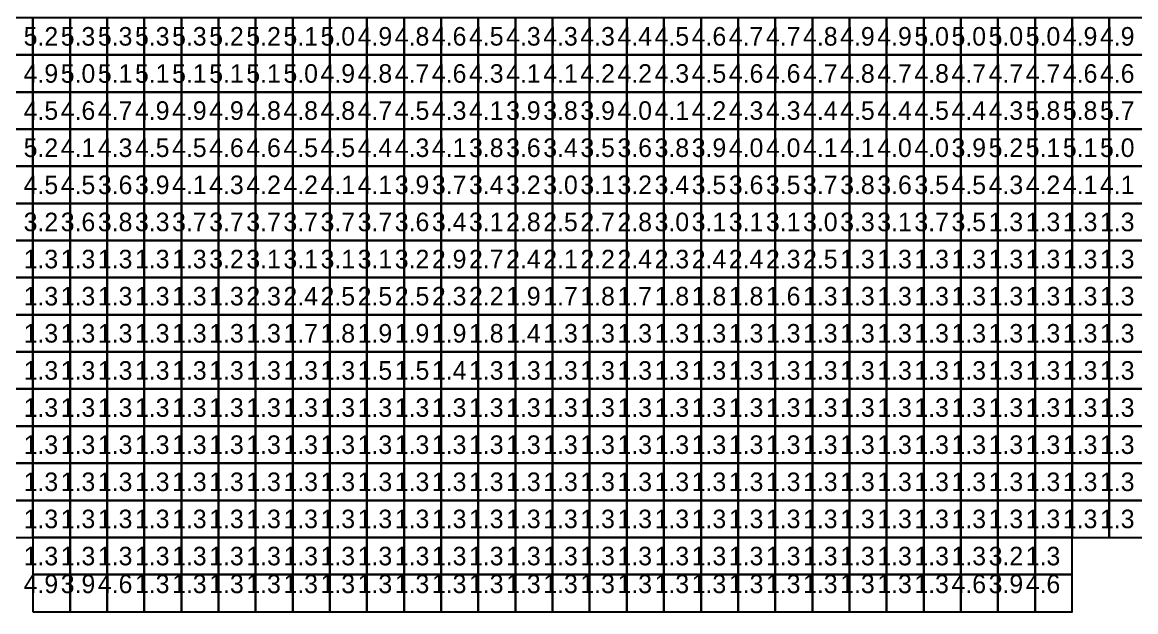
# Model space of a CAD drawing. Header units: metres. Extents: x -0.2 to 36.1, y -0.2 to 14.2.
# Drawn here: x 18.09 to 24.09, y -0.2 to 2.98 of the extents above; entities that cross this region are included whole.
import ezdxf

# ---------------------------------------------------------------- set-up
doc = ezdxf.new("R2010")
doc.units = ezdxf.units.M

msp = doc.modelspace()

# ---------------------------------------------------------------- linework, layer by layer
for points in [[(17.95, 2.8), (18.15, 2.8), (18.15, 3), (17.95, 3)], [(18.15, 2.8), (18.35, 2.8), (18.35, 3), (18.15, 3)], [(18.35, 2.8), (18.55, 2.8), (18.55, 3), (18.35, 3)], [(18.55, 2.8), (18.75, 2.8), (18.75, 3), (18.55, 3)], [(18.75, 2.8), (18.95, 2.8), (18.95, 3), (18.75, 3)], [(18.95, 2.8), (19.15, 2.8), (19.15, 3), (18.95, 3)], [(19.15, 2.8), (19.35, 2.8), (19.35, 3), (19.15, 3)], [(19.35, 2.8), (19.55, 2.8), (19.55, 3), (19.35, 3)], [(19.55, 2.8), (19.75, 2.8), (19.75, 3), (19.55, 3)], [(19.75, 2.8), (19.95, 2.8), (19.95, 3), (19.75, 3)], [(19.95, 2.8), (20.15, 2.8), (20.15, 3), (19.95, 3)], [(20.15, 2.8), (20.35, 2.8), (20.35, 3), (20.15, 3)], [(20.35, 2.8), (20.55, 2.8), (20.55, 3), (20.35, 3)], [(20.55, 2.8), (20.75, 2.8), (20.75, 3), (20.55, 3)], [(20.75, 2.8), (20.95, 2.8), (20.95, 3), (20.75, 3)], [(20.95, 2.8), (21.15, 2.8), (21.15, 3), (20.95, 3)], [(21.15, 2.8), (21.35, 2.8), (21.35, 3), (21.15, 3)], [(21.35, 2.8), (21.55, 2.8), (21.55, 3), (21.35, 3)], [(21.55, 2.8), (21.75, 2.8), (21.75, 3), (21.55, 3)], [(21.75, 2.8), (21.95, 2.8), (21.95, 3), (21.75, 3)], [(21.95, 2.8), (22.15, 2.8), (22.15, 3), (21.95, 3)], [(22.15, 2.8), (22.35, 2.8), (22.35, 3), (22.15, 3)], [(22.35, 2.8), (22.55, 2.8), (22.55, 3), (22.35, 3)], [(22.55, 2.8), (22.75, 2.8), (22.75, 3), (22.55, 3)], [(22.75, 2.8), (22.95, 2.8), (22.95, 3), (22.75, 3)], [(22.95, 2.8), (23.15, 2.8), (23.15, 3), (22.95, 3)], [(23.15, 2.8), (23.35, 2.8), (23.35, 3), (23.15, 3)], [(23.35, 2.8), (23.55, 2.8), (23.55, 3), (23.35, 3)], [(23.55, 2.8), (23.75, 2.8), (23.75, 3), (23.55, 3)], [(23.75, 2.8), (23.95, 2.8), (23.95, 3), (23.75, 3)], [(23.95, 2.8), (24.15, 2.8), (24.15, 3), (23.95, 3)], [(17.95, 2.6), (18.15, 2.6), (18.15, 2.8), (17.95, 2.8)], [(18.15, 2.6), (18.35, 2.6), (18.35, 2.8), (18.15, 2.8)], [(18.35, 2.6), (18.55, 2.6), (18.55, 2.8), (18.35, 2.8)], [(18.55, 2.6), (18.75, 2.6), (18.75, 2.8), (18.55, 2.8)], [(18.75, 2.6), (18.95, 2.6), (18.95, 2.8), (18.75, 2.8)], [(18.95, 2.6), (19.15, 2.6), (19.15, 2.8), (18.95, 2.8)], [(19.15, 2.6), (19.35, 2.6), (19.35, 2.8), (19.15, 2.8)], [(19.35, 2.6), (19.55, 2.6), (19.55, 2.8), (19.35, 2.8)], [(19.55, 2.6), (19.75, 2.6), (19.75, 2.8), (19.55, 2.8)], [(19.75, 2.6), (19.95, 2.6), (19.95, 2.8), (19.75, 2.8)], [(19.95, 2.6), (20.15, 2.6), (20.15, 2.8), (19.95, 2.8)], [(20.15, 2.6), (20.35, 2.6), (20.35, 2.8), (20.15, 2.8)], [(20.35, 2.6), (20.55, 2.6), (20.55, 2.8), (20.35, 2.8)], [(20.55, 2.6), (20.75, 2.6), (20.75, 2.8), (20.55, 2.8)], [(20.75, 2.6), (20.95, 2.6), (20.95, 2.8), (20.75, 2.8)], [(20.95, 2.6), (21.15, 2.6), (21.15, 2.8), (20.95, 2.8)], [(21.15, 2.6), (21.35, 2.6), (21.35, 2.8), (21.15, 2.8)], [(21.35, 2.6), (21.55, 2.6), (21.55, 2.8), (21.35, 2.8)], [(21.55, 2.6), (21.75, 2.6), (21.75, 2.8), (21.55, 2.8)], [(21.75, 2.6), (21.95, 2.6), (21.95, 2.8), (21.75, 2.8)], [(21.95, 2.6), (22.15, 2.6), (22.15, 2.8), (21.95, 2.8)], [(22.15, 2.6), (22.35, 2.6), (22.35, 2.8), (22.15, 2.8)], [(22.35, 2.6), (22.55, 2.6), (22.55, 2.8), (22.35, 2.8)], [(22.55, 2.6), (22.75, 2.6), (22.75, 2.8), (22.55, 2.8)], [(22.75, 2.6), (22.95, 2.6), (22.95, 2.8), (22.75, 2.8)], [(22.95, 2.6), (23.15, 2.6), (23.15, 2.8), (22.95, 2.8)], [(23.15, 2.6), (23.35, 2.6), (23.35, 2.8), (23.15, 2.8)], [(23.35, 2.6), (23.55, 2.6), (23.55, 2.8), (23.35, 2.8)], [(23.55, 2.6), (23.75, 2.6), (23.75, 2.8), (23.55, 2.8)], [(23.75, 2.6), (23.95, 2.6), (23.95, 2.8), (23.75, 2.8)], [(23.95, 2.6), (24.15, 2.6), (24.15, 2.8), (23.95, 2.8)], [(17.95, 2.4), (18.15, 2.4), (18.15, 2.6), (17.95, 2.6)], [(18.15, 2.4), (18.35, 2.4), (18.35, 2.6), (18.15, 2.6)], [(18.35, 2.4), (18.55, 2.4), (18.55, 2.6), (18.35, 2.6)], [(18.55, 2.4), (18.75, 2.4), (18.75, 2.6), (18.55, 2.6)], [(18.75, 2.4), (18.95, 2.4), (18.95, 2.6), (18.75, 2.6)], [(18.95, 2.4), (19.15, 2.4), (19.15, 2.6), (18.95, 2.6)], [(19.15, 2.4), (19.35, 2.4), (19.35, 2.6), (19.15, 2.6)], [(19.35, 2.4), (19.55, 2.4), (19.55, 2.6), (19.35, 2.6)], [(19.55, 2.4), (19.75, 2.4), (19.75, 2.6), (19.55, 2.6)], [(19.75, 2.4), (19.95, 2.4), (19.95, 2.6), (19.75, 2.6)], [(19.95, 2.4), (20.15, 2.4), (20.15, 2.6), (19.95, 2.6)], [(20.15, 2.4), (20.35, 2.4), (20.35, 2.6), (20.15, 2.6)], [(20.35, 2.4), (20.55, 2.4), (20.55, 2.6), (20.35, 2.6)], [(20.55, 2.4), (20.75, 2.4), (20.75, 2.6), (20.55, 2.6)], [(20.75, 2.4), (20.95, 2.4), (20.95, 2.6), (20.75, 2.6)], [(20.95, 2.4), (21.15, 2.4), (21.15, 2.6), (20.95, 2.6)], [(21.15, 2.4), (21.35, 2.4), (21.35, 2.6), (21.15, 2.6)], [(21.35, 2.4), (21.55, 2.4), (21.55, 2.6), (21.35, 2.6)], [(21.55, 2.4), (21.75, 2.4), (21.75, 2.6), (21.55, 2.6)], [(21.75, 2.4), (21.95, 2.4), (21.95, 2.6), (21.75, 2.6)], [(21.95, 2.4), (22.15, 2.4), (22.15, 2.6), (21.95, 2.6)], [(22.15, 2.4), (22.35, 2.4), (22.35, 2.6), (22.15, 2.6)], [(22.35, 2.4), (22.55, 2.4), (22.55, 2.6), (22.35, 2.6)], [(22.55, 2.4), (22.75, 2.4), (22.75, 2.6), (22.55, 2.6)], [(22.75, 2.4), (22.95, 2.4), (22.95, 2.6), (22.75, 2.6)], [(22.95, 2.4), (23.15, 2.4), (23.15, 2.6), (22.95, 2.6)], [(23.15, 2.4), (23.35, 2.4), (23.35, 2.6), (23.15, 2.6)], [(23.35, 2.4), (23.55, 2.4), (23.55, 2.6), (23.35, 2.6)], [(23.55, 2.4), (23.75, 2.4), (23.75, 2.6), (23.55, 2.6)], [(23.75, 2.4), (23.95, 2.4), (23.95, 2.6), (23.75, 2.6)], [(23.95, 2.4), (24.15, 2.4), (24.15, 2.6), (23.95, 2.6)], [(17.95, 2.2), (18.15, 2.2), (18.15, 2.4), (17.95, 2.4)], [(18.15, 2.2), (18.35, 2.2), (18.35, 2.4), (18.15, 2.4)], [(18.35, 2.2), (18.55, 2.2), (18.55, 2.4), (18.35, 2.4)], [(18.55, 2.2), (18.75, 2.2), (18.75, 2.4), (18.55, 2.4)], [(18.75, 2.2), (18.95, 2.2), (18.95, 2.4), (18.75, 2.4)], [(18.95, 2.2), (19.15, 2.2), (19.15, 2.4), (18.95, 2.4)], [(19.15, 2.2), (19.35, 2.2), (19.35, 2.4), (19.15, 2.4)], [(19.35, 2.2), (19.55, 2.2), (19.55, 2.4), (19.35, 2.4)], [(19.55, 2.2), (19.75, 2.2), (19.75, 2.4), (19.55, 2.4)], [(19.75, 2.2), (19.95, 2.2), (19.95, 2.4), (19.75, 2.4)], [(19.95, 2.2), (20.15, 2.2), (20.15, 2.4), (19.95, 2.4)], [(20.15, 2.2), (20.35, 2.2), (20.35, 2.4), (20.15, 2.4)], [(20.35, 2.2), (20.55, 2.2), (20.55, 2.4), (20.35, 2.4)], [(20.55, 2.2), (20.75, 2.2), (20.75, 2.4), (20.55, 2.4)], [(20.75, 2.2), (20.95, 2.2), (20.95, 2.4), (20.75, 2.4)], [(20.95, 2.2), (21.15, 2.2), (21.15, 2.4), (20.95, 2.4)], [(21.15, 2.2), (21.35, 2.2), (21.35, 2.4), (21.15, 2.4)], [(21.35, 2.2), (21.55, 2.2), (21.55, 2.4), (21.35, 2.4)], [(21.55, 2.2), (21.75, 2.2), (21.75, 2.4), (21.55, 2.4)], [(21.75, 2.2), (21.95, 2.2), (21.95, 2.4), (21.75, 2.4)], [(21.95, 2.2), (22.15, 2.2), (22.15, 2.4), (21.95, 2.4)], [(22.15, 2.2), (22.35, 2.2), (22.35, 2.4), (22.15, 2.4)], [(22.35, 2.2), (22.55, 2.2), (22.55, 2.4), (22.35, 2.4)], [(22.55, 2.2), (22.75, 2.2), (22.75, 2.4), (22.55, 2.4)], [(22.75, 2.2), (22.95, 2.2), (22.95, 2.4), (22.75, 2.4)], [(22.95, 2.2), (23.15, 2.2), (23.15, 2.4), (22.95, 2.4)], [(23.15, 2.2), (23.35, 2.2), (23.35, 2.4), (23.15, 2.4)], [(23.35, 2.2), (23.55, 2.2), (23.55, 2.4), (23.35, 2.4)], [(23.55, 2.2), (23.75, 2.2), (23.75, 2.4), (23.55, 2.4)], [(23.75, 2.2), (23.95, 2.2), (23.95, 2.4), (23.75, 2.4)], [(23.95, 2.2), (24.15, 2.2), (24.15, 2.4), (23.95, 2.4)], [(17.95, 2), (18.15, 2), (18.15, 2.2), (17.95, 2.2)], [(18.15, 2), (18.35, 2), (18.35, 2.2), (18.15, 2.2)], [(18.35, 2), (18.55, 2), (18.55, 2.2), (18.35, 2.2)], [(18.55, 2), (18.75, 2), (18.75, 2.2), (18.55, 2.2)], [(18.75, 2), (18.95, 2), (18.95, 2.2), (18.75, 2.2)], [(18.95, 2), (19.15, 2), (19.15, 2.2), (18.95, 2.2)], [(19.15, 2), (19.35, 2), (19.35, 2.2), (19.15, 2.2)], [(19.35, 2), (19.55, 2), (19.55, 2.2), (19.35, 2.2)], [(19.55, 2), (19.75, 2), (19.75, 2.2), (19.55, 2.2)], [(19.75, 2), (19.95, 2), (19.95, 2.2), (19.75, 2.2)], [(19.95, 2), (20.15, 2), (20.15, 2.2), (19.95, 2.2)], [(20.15, 2), (20.35, 2), (20.35, 2.2), (20.15, 2.2)], [(20.35, 2), (20.55, 2), (20.55, 2.2), (20.35, 2.2)], [(20.55, 2), (20.75, 2), (20.75, 2.2), (20.55, 2.2)], [(20.75, 2), (20.95, 2), (20.95, 2.2), (20.75, 2.2)], [(20.95, 2), (21.15, 2), (21.15, 2.2), (20.95, 2.2)], [(21.15, 2), (21.35, 2), (21.35, 2.2), (21.15, 2.2)], [(21.35, 2), (21.55, 2), (21.55, 2.2), (21.35, 2.2)], [(21.55, 2), (21.75, 2), (21.75, 2.2), (21.55, 2.2)], [(21.75, 2), (21.95, 2), (21.95, 2.2), (21.75, 2.2)], [(21.95, 2), (22.15, 2), (22.15, 2.2), (21.95, 2.2)], [(22.15, 2), (22.35, 2), (22.35, 2.2), (22.15, 2.2)], [(22.35, 2), (22.55, 2), (22.55, 2.2), (22.35, 2.2)], [(22.55, 2), (22.75, 2), (22.75, 2.2), (22.55, 2.2)], [(22.75, 2), (22.95, 2), (22.95, 2.2), (22.75, 2.2)], [(22.95, 2), (23.15, 2), (23.15, 2.2), (22.95, 2.2)], [(23.15, 2), (23.35, 2), (23.35, 2.2), (23.15, 2.2)], [(23.35, 2), (23.55, 2), (23.55, 2.2), (23.35, 2.2)], [(23.55, 2), (23.75, 2), (23.75, 2.2), (23.55, 2.2)], [(23.75, 2), (23.95, 2), (23.95, 2.2), (23.75, 2.2)], [(23.95, 2), (24.15, 2), (24.15, 2.2), (23.95, 2.2)], [(17.95, 1.8), (18.15, 1.8), (18.15, 2), (17.95, 2)], [(18.15, 1.8), (18.35, 1.8), (18.35, 2), (18.15, 2)], [(18.35, 1.8), (18.55, 1.8), (18.55, 2), (18.35, 2)], [(18.55, 1.8), (18.75, 1.8), (18.75, 2), (18.55, 2)], [(18.75, 1.8), (18.95, 1.8), (18.95, 2), (18.75, 2)], [(18.95, 1.8), (19.15, 1.8), (19.15, 2), (18.95, 2)], [(19.15, 1.8), (19.35, 1.8), (19.35, 2), (19.15, 2)], [(19.35, 1.8), (19.55, 1.8), (19.55, 2), (19.35, 2)], [(19.55, 1.8), (19.75, 1.8), (19.75, 2), (19.55, 2)], [(19.75, 1.8), (19.95, 1.8), (19.95, 2), (19.75, 2)], [(19.95, 1.8), (20.15, 1.8), (20.15, 2), (19.95, 2)], [(20.15, 1.8), (20.35, 1.8), (20.35, 2), (20.15, 2)], [(20.35, 1.8), (20.55, 1.8), (20.55, 2), (20.35, 2)], [(20.55, 1.8), (20.75, 1.8), (20.75, 2), (20.55, 2)], [(20.75, 1.8), (20.95, 1.8), (20.95, 2), (20.75, 2)], [(20.95, 1.8), (21.15, 1.8), (21.15, 2), (20.95, 2)], [(21.15, 1.8), (21.35, 1.8), (21.35, 2), (21.15, 2)], [(21.35, 1.8), (21.55, 1.8), (21.55, 2), (21.35, 2)], [(21.55, 1.8), (21.75, 1.8), (21.75, 2), (21.55, 2)], [(21.75, 1.8), (21.95, 1.8), (21.95, 2), (21.75, 2)], [(21.95, 1.8), (22.15, 1.8), (22.15, 2), (21.95, 2)], [(22.15, 1.8), (22.35, 1.8), (22.35, 2), (22.15, 2)], [(22.35, 1.8), (22.55, 1.8), (22.55, 2), (22.35, 2)], [(22.55, 1.8), (22.75, 1.8), (22.75, 2), (22.55, 2)], [(22.75, 1.8), (22.95, 1.8), (22.95, 2), (22.75, 2)], [(22.95, 1.8), (23.15, 1.8), (23.15, 2), (22.95, 2)], [(23.15, 1.8), (23.35, 1.8), (23.35, 2), (23.15, 2)], [(23.35, 1.8), (23.55, 1.8), (23.55, 2), (23.35, 2)], [(23.55, 1.8), (23.75, 1.8), (23.75, 2), (23.55, 2)], [(23.75, 1.8), (23.95, 1.8), (23.95, 2), (23.75, 2)], [(23.95, 1.8), (24.15, 1.8), (24.15, 2), (23.95, 2)], [(17.95, 1.6), (18.15, 1.6), (18.15, 1.8), (17.95, 1.8)], [(18.15, 1.6), (18.35, 1.6), (18.35, 1.8), (18.15, 1.8)], [(18.35, 1.6), (18.55, 1.6), (18.55, 1.8), (18.35, 1.8)], [(18.55, 1.6), (18.75, 1.6), (18.75, 1.8), (18.55, 1.8)], [(18.75, 1.6), (18.95, 1.6), (18.95, 1.8), (18.75, 1.8)], [(18.95, 1.6), (19.15, 1.6), (19.15, 1.8), (18.95, 1.8)], [(19.15, 1.6), (19.35, 1.6), (19.35, 1.8), (19.15, 1.8)], [(19.35, 1.6), (19.55, 1.6), (19.55, 1.8), (19.35, 1.8)], [(19.55, 1.6), (19.75, 1.6), (19.75, 1.8), (19.55, 1.8)], [(19.75, 1.6), (19.95, 1.6), (19.95, 1.8), (19.75, 1.8)], [(19.95, 1.6), (20.15, 1.6), (20.15, 1.8), (19.95, 1.8)], [(20.15, 1.6), (20.35, 1.6), (20.35, 1.8), (20.15, 1.8)], [(20.35, 1.6), (20.55, 1.6), (20.55, 1.8), (20.35, 1.8)], [(20.55, 1.6), (20.75, 1.6), (20.75, 1.8), (20.55, 1.8)], [(20.75, 1.6), (20.95, 1.6), (20.95, 1.8), (20.75, 1.8)], [(20.95, 1.6), (21.15, 1.6), (21.15, 1.8), (20.95, 1.8)], [(21.15, 1.6), (21.35, 1.6), (21.35, 1.8), (21.15, 1.8)], [(21.35, 1.6), (21.55, 1.6), (21.55, 1.8), (21.35, 1.8)], [(21.55, 1.6), (21.75, 1.6), (21.75, 1.8), (21.55, 1.8)], [(21.75, 1.6), (21.95, 1.6), (21.95, 1.8), (21.75, 1.8)], [(21.95, 1.6), (22.15, 1.6), (22.15, 1.8), (21.95, 1.8)], [(22.15, 1.6), (22.35, 1.6), (22.35, 1.8), (22.15, 1.8)], [(22.35, 1.6), (22.55, 1.6), (22.55, 1.8), (22.35, 1.8)], [(22.55, 1.6), (22.75, 1.6), (22.75, 1.8), (22.55, 1.8)], [(22.75, 1.6), (22.95, 1.6), (22.95, 1.8), (22.75, 1.8)], [(22.95, 1.6), (23.15, 1.6), (23.15, 1.8), (22.95, 1.8)], [(23.15, 1.6), (23.35, 1.6), (23.35, 1.8), (23.15, 1.8)], [(23.35, 1.6), (23.55, 1.6), (23.55, 1.8), (23.35, 1.8)], [(23.55, 1.6), (23.75, 1.6), (23.75, 1.8), (23.55, 1.8)], [(23.75, 1.6), (23.95, 1.6), (23.95, 1.8), (23.75, 1.8)], [(23.95, 1.6), (24.15, 1.6), (24.15, 1.8), (23.95, 1.8)], [(17.95, 1.4), (18.15, 1.4), (18.15, 1.6), (17.95, 1.6)], [(18.15, 1.4), (18.35, 1.4), (18.35, 1.6), (18.15, 1.6)], [(18.35, 1.4), (18.55, 1.4), (18.55, 1.6), (18.35, 1.6)], [(18.55, 1.4), (18.75, 1.4), (18.75, 1.6), (18.55, 1.6)], [(18.75, 1.4), (18.95, 1.4), (18.95, 1.6), (18.75, 1.6)], [(18.95, 1.4), (19.15, 1.4), (19.15, 1.6), (18.95, 1.6)], [(19.15, 1.4), (19.35, 1.4), (19.35, 1.6), (19.15, 1.6)], [(19.35, 1.4), (19.55, 1.4), (19.55, 1.6), (19.35, 1.6)], [(19.55, 1.4), (19.75, 1.4), (19.75, 1.6), (19.55, 1.6)], [(19.75, 1.4), (19.95, 1.4), (19.95, 1.6), (19.75, 1.6)], [(19.95, 1.4), (20.15, 1.4), (20.15, 1.6), (19.95, 1.6)], [(20.15, 1.4), (20.35, 1.4), (20.35, 1.6), (20.15, 1.6)], [(20.35, 1.4), (20.55, 1.4), (20.55, 1.6), (20.35, 1.6)], [(20.55, 1.4), (20.75, 1.4), (20.75, 1.6), (20.55, 1.6)], [(20.75, 1.4), (20.95, 1.4), (20.95, 1.6), (20.75, 1.6)], [(20.95, 1.4), (21.15, 1.4), (21.15, 1.6), (20.95, 1.6)], [(21.15, 1.4), (21.35, 1.4), (21.35, 1.6), (21.15, 1.6)], [(21.35, 1.4), (21.55, 1.4), (21.55, 1.6), (21.35, 1.6)], [(21.55, 1.4), (21.75, 1.4), (21.75, 1.6), (21.55, 1.6)], [(21.75, 1.4), (21.95, 1.4), (21.95, 1.6), (21.75, 1.6)], [(21.95, 1.4), (22.15, 1.4), (22.15, 1.6), (21.95, 1.6)], [(22.15, 1.4), (22.35, 1.4), (22.35, 1.6), (22.15, 1.6)], [(22.35, 1.4), (22.55, 1.4), (22.55, 1.6), (22.35, 1.6)], [(22.55, 1.4), (22.75, 1.4), (22.75, 1.6), (22.55, 1.6)], [(22.75, 1.4), (22.95, 1.4), (22.95, 1.6), (22.75, 1.6)], [(22.95, 1.4), (23.15, 1.4), (23.15, 1.6), (22.95, 1.6)], [(23.15, 1.4), (23.35, 1.4), (23.35, 1.6), (23.15, 1.6)], [(23.35, 1.4), (23.55, 1.4), (23.55, 1.6), (23.35, 1.6)], [(23.55, 1.4), (23.75, 1.4), (23.75, 1.6), (23.55, 1.6)], [(23.75, 1.4), (23.95, 1.4), (23.95, 1.6), (23.75, 1.6)], [(23.95, 1.4), (24.15, 1.4), (24.15, 1.6), (23.95, 1.6)], [(17.95, 1.2), (18.15, 1.2), (18.15, 1.4), (17.95, 1.4)], [(18.15, 1.2), (18.35, 1.2), (18.35, 1.4), (18.15, 1.4)], [(18.35, 1.2), (18.55, 1.2), (18.55, 1.4), (18.35, 1.4)], [(18.55, 1.2), (18.75, 1.2), (18.75, 1.4), (18.55, 1.4)], [(18.75, 1.2), (18.95, 1.2), (18.95, 1.4), (18.75, 1.4)], [(18.95, 1.2), (19.15, 1.2), (19.15, 1.4), (18.95, 1.4)], [(19.15, 1.2), (19.35, 1.2), (19.35, 1.4), (19.15, 1.4)], [(19.35, 1.2), (19.55, 1.2), (19.55, 1.4), (19.35, 1.4)], [(19.55, 1.2), (19.75, 1.2), (19.75, 1.4), (19.55, 1.4)], [(19.75, 1.2), (19.95, 1.2), (19.95, 1.4), (19.75, 1.4)], [(19.95, 1.2), (20.15, 1.2), (20.15, 1.4), (19.95, 1.4)], [(20.15, 1.2), (20.35, 1.2), (20.35, 1.4), (20.15, 1.4)], [(20.35, 1.2), (20.55, 1.2), (20.55, 1.4), (20.35, 1.4)], [(20.55, 1.2), (20.75, 1.2), (20.75, 1.4), (20.55, 1.4)], [(20.75, 1.2), (20.95, 1.2), (20.95, 1.4), (20.75, 1.4)], [(20.95, 1.2), (21.15, 1.2), (21.15, 1.4), (20.95, 1.4)], [(21.15, 1.2), (21.35, 1.2), (21.35, 1.4), (21.15, 1.4)], [(21.35, 1.2), (21.55, 1.2), (21.55, 1.4), (21.35, 1.4)], [(21.55, 1.2), (21.75, 1.2), (21.75, 1.4), (21.55, 1.4)], [(21.75, 1.2), (21.95, 1.2), (21.95, 1.4), (21.75, 1.4)], [(21.95, 1.2), (22.15, 1.2), (22.15, 1.4), (21.95, 1.4)], [(22.15, 1.2), (22.35, 1.2), (22.35, 1.4), (22.15, 1.4)], [(22.35, 1.2), (22.55, 1.2), (22.55, 1.4), (22.35, 1.4)], [(22.55, 1.2), (22.75, 1.2), (22.75, 1.4), (22.55, 1.4)], [(22.75, 1.2), (22.95, 1.2), (22.95, 1.4), (22.75, 1.4)], [(22.95, 1.2), (23.15, 1.2), (23.15, 1.4), (22.95, 1.4)], [(23.15, 1.2), (23.35, 1.2), (23.35, 1.4), (23.15, 1.4)], [(23.35, 1.2), (23.55, 1.2), (23.55, 1.4), (23.35, 1.4)], [(23.55, 1.2), (23.75, 1.2), (23.75, 1.4), (23.55, 1.4)], [(23.75, 1.2), (23.95, 1.2), (23.95, 1.4), (23.75, 1.4)], [(23.95, 1.2), (24.15, 1.2), (24.15, 1.4), (23.95, 1.4)], [(17.95, 1), (18.15, 1), (18.15, 1.2), (17.95, 1.2)], [(18.15, 1), (18.35, 1), (18.35, 1.2), (18.15, 1.2)], [(18.35, 1), (18.55, 1), (18.55, 1.2), (18.35, 1.2)], [(18.55, 1), (18.75, 1), (18.75, 1.2), (18.55, 1.2)], [(18.75, 1), (18.95, 1), (18.95, 1.2), (18.75, 1.2)], [(18.95, 1), (19.15, 1), (19.15, 1.2), (18.95, 1.2)], [(19.15, 1), (19.35, 1), (19.35, 1.2), (19.15, 1.2)], [(19.35, 1), (19.55, 1), (19.55, 1.2), (19.35, 1.2)], [(19.55, 1), (19.75, 1), (19.75, 1.2), (19.55, 1.2)], [(19.75, 1), (19.95, 1), (19.95, 1.2), (19.75, 1.2)], [(19.95, 1), (20.15, 1), (20.15, 1.2), (19.95, 1.2)], [(20.15, 1), (20.35, 1), (20.35, 1.2), (20.15, 1.2)], [(20.35, 1), (20.55, 1), (20.55, 1.2), (20.35, 1.2)], [(20.55, 1), (20.75, 1), (20.75, 1.2), (20.55, 1.2)], [(20.75, 1), (20.95, 1), (20.95, 1.2), (20.75, 1.2)], [(20.95, 1), (21.15, 1), (21.15, 1.2), (20.95, 1.2)], [(21.15, 1), (21.35, 1), (21.35, 1.2), (21.15, 1.2)], [(21.35, 1), (21.55, 1), (21.55, 1.2), (21.35, 1.2)], [(21.55, 1), (21.75, 1), (21.75, 1.2), (21.55, 1.2)], [(21.75, 1), (21.95, 1), (21.95, 1.2), (21.75, 1.2)], [(21.95, 1), (22.15, 1), (22.15, 1.2), (21.95, 1.2)], [(22.15, 1), (22.35, 1), (22.35, 1.2), (22.15, 1.2)], [(22.35, 1), (22.55, 1), (22.55, 1.2), (22.35, 1.2)], [(22.55, 1), (22.75, 1), (22.75, 1.2), (22.55, 1.2)], [(22.75, 1), (22.95, 1), (22.95, 1.2), (22.75, 1.2)], [(22.95, 1), (23.15, 1), (23.15, 1.2), (22.95, 1.2)], [(23.15, 1), (23.35, 1), (23.35, 1.2), (23.15, 1.2)], [(23.35, 1), (23.55, 1), (23.55, 1.2), (23.35, 1.2)], [(23.55, 1), (23.75, 1), (23.75, 1.2), (23.55, 1.2)], [(23.75, 1), (23.95, 1), (23.95, 1.2), (23.75, 1.2)], [(23.95, 1), (24.15, 1), (24.15, 1.2), (23.95, 1.2)], [(17.95, 0.8), (18.15, 0.8), (18.15, 1), (17.95, 1)], [(18.15, 0.8), (18.35, 0.8), (18.35, 1), (18.15, 1)], [(18.35, 0.8), (18.55, 0.8), (18.55, 1), (18.35, 1)], [(18.55, 0.8), (18.75, 0.8), (18.75, 1), (18.55, 1)], [(18.75, 0.8), (18.95, 0.8), (18.95, 1), (18.75, 1)], [(18.95, 0.8), (19.15, 0.8), (19.15, 1), (18.95, 1)], [(19.15, 0.8), (19.35, 0.8), (19.35, 1), (19.15, 1)], [(19.35, 0.8), (19.55, 0.8), (19.55, 1), (19.35, 1)], [(19.55, 0.8), (19.75, 0.8), (19.75, 1), (19.55, 1)], [(19.75, 0.8), (19.95, 0.8), (19.95, 1), (19.75, 1)], [(19.95, 0.8), (20.15, 0.8), (20.15, 1), (19.95, 1)], [(20.15, 0.8), (20.35, 0.8), (20.35, 1), (20.15, 1)], [(20.35, 0.8), (20.55, 0.8), (20.55, 1), (20.35, 1)], [(20.55, 0.8), (20.75, 0.8), (20.75, 1), (20.55, 1)], [(20.75, 0.8), (20.95, 0.8), (20.95, 1), (20.75, 1)], [(20.95, 0.8), (21.15, 0.8), (21.15, 1), (20.95, 1)], [(21.15, 0.8), (21.35, 0.8), (21.35, 1), (21.15, 1)], [(21.35, 0.8), (21.55, 0.8), (21.55, 1), (21.35, 1)], [(21.55, 0.8), (21.75, 0.8), (21.75, 1), (21.55, 1)], [(21.75, 0.8), (21.95, 0.8), (21.95, 1), (21.75, 1)], [(21.95, 0.8), (22.15, 0.8), (22.15, 1), (21.95, 1)], [(22.15, 0.8), (22.35, 0.8), (22.35, 1), (22.15, 1)], [(22.35, 0.8), (22.55, 0.8), (22.55, 1), (22.35, 1)], [(22.55, 0.8), (22.75, 0.8), (22.75, 1), (22.55, 1)], [(22.75, 0.8), (22.95, 0.8), (22.95, 1), (22.75, 1)], [(22.95, 0.8), (23.15, 0.8), (23.15, 1), (22.95, 1)], [(23.15, 0.8), (23.35, 0.8), (23.35, 1), (23.15, 1)], [(23.35, 0.8), (23.55, 0.8), (23.55, 1), (23.35, 1)], [(23.55, 0.8), (23.75, 0.8), (23.75, 1), (23.55, 1)], [(23.75, 0.8), (23.95, 0.8), (23.95, 1), (23.75, 1)], [(23.95, 0.8), (24.15, 0.8), (24.15, 1), (23.95, 1)], [(17.95, 0.6), (18.15, 0.6), (18.15, 0.8), (17.95, 0.8)], [(18.15, 0.6), (18.35, 0.6), (18.35, 0.8), (18.15, 0.8)], [(18.35, 0.6), (18.55, 0.6), (18.55, 0.8), (18.35, 0.8)], [(18.55, 0.6), (18.75, 0.6), (18.75, 0.8), (18.55, 0.8)], [(18.75, 0.6), (18.95, 0.6), (18.95, 0.8), (18.75, 0.8)], [(18.95, 0.6), (19.15, 0.6), (19.15, 0.8), (18.95, 0.8)], [(19.15, 0.6), (19.35, 0.6), (19.35, 0.8), (19.15, 0.8)], [(19.35, 0.6), (19.55, 0.6), (19.55, 0.8), (19.35, 0.8)], [(19.55, 0.6), (19.75, 0.6), (19.75, 0.8), (19.55, 0.8)], [(19.75, 0.6), (19.95, 0.6), (19.95, 0.8), (19.75, 0.8)], [(19.95, 0.6), (20.15, 0.6), (20.15, 0.8), (19.95, 0.8)], [(20.15, 0.6), (20.35, 0.6), (20.35, 0.8), (20.15, 0.8)], [(20.35, 0.6), (20.55, 0.6), (20.55, 0.8), (20.35, 0.8)], [(20.55, 0.6), (20.75, 0.6), (20.75, 0.8), (20.55, 0.8)], [(20.75, 0.6), (20.95, 0.6), (20.95, 0.8), (20.75, 0.8)], [(20.95, 0.6), (21.15, 0.6), (21.15, 0.8), (20.95, 0.8)], [(21.15, 0.6), (21.35, 0.6), (21.35, 0.8), (21.15, 0.8)], [(21.35, 0.6), (21.55, 0.6), (21.55, 0.8), (21.35, 0.8)], [(21.55, 0.6), (21.75, 0.6), (21.75, 0.8), (21.55, 0.8)], [(21.75, 0.6), (21.95, 0.6), (21.95, 0.8), (21.75, 0.8)], [(21.95, 0.6), (22.15, 0.6), (22.15, 0.8), (21.95, 0.8)], [(22.15, 0.6), (22.35, 0.6), (22.35, 0.8), (22.15, 0.8)], [(22.35, 0.6), (22.55, 0.6), (22.55, 0.8), (22.35, 0.8)], [(22.55, 0.6), (22.75, 0.6), (22.75, 0.8), (22.55, 0.8)], [(22.75, 0.6), (22.95, 0.6), (22.95, 0.8), (22.75, 0.8)], [(22.95, 0.6), (23.15, 0.6), (23.15, 0.8), (22.95, 0.8)], [(23.15, 0.6), (23.35, 0.6), (23.35, 0.8), (23.15, 0.8)], [(23.35, 0.6), (23.55, 0.6), (23.55, 0.8), (23.35, 0.8)], [(23.55, 0.6), (23.75, 0.6), (23.75, 0.8), (23.55, 0.8)], [(23.75, 0.6), (23.95, 0.6), (23.95, 0.8), (23.75, 0.8)], [(23.95, 0.6), (24.15, 0.6), (24.15, 0.8), (23.95, 0.8)], [(17.95, 0.4), (18.15, 0.4), (18.15, 0.6), (17.95, 0.6)], [(18.15, 0.4), (18.35, 0.4), (18.35, 0.6), (18.15, 0.6)], [(18.35, 0.4), (18.55, 0.4), (18.55, 0.6), (18.35, 0.6)], [(18.55, 0.4), (18.75, 0.4), (18.75, 0.6), (18.55, 0.6)], [(18.75, 0.4), (18.95, 0.4), (18.95, 0.6), (18.75, 0.6)], [(18.95, 0.4), (19.15, 0.4), (19.15, 0.6), (18.95, 0.6)], [(19.15, 0.4), (19.35, 0.4), (19.35, 0.6), (19.15, 0.6)], [(19.35, 0.4), (19.55, 0.4), (19.55, 0.6), (19.35, 0.6)], [(19.55, 0.4), (19.75, 0.4), (19.75, 0.6), (19.55, 0.6)], [(19.75, 0.4), (19.95, 0.4), (19.95, 0.6), (19.75, 0.6)], [(19.95, 0.4), (20.15, 0.4), (20.15, 0.6), (19.95, 0.6)], [(20.15, 0.4), (20.35, 0.4), (20.35, 0.6), (20.15, 0.6)], [(20.35, 0.4), (20.55, 0.4), (20.55, 0.6), (20.35, 0.6)], [(20.55, 0.4), (20.75, 0.4), (20.75, 0.6), (20.55, 0.6)], [(20.75, 0.4), (20.95, 0.4), (20.95, 0.6), (20.75, 0.6)], [(20.95, 0.4), (21.15, 0.4), (21.15, 0.6), (20.95, 0.6)], [(21.15, 0.4), (21.35, 0.4), (21.35, 0.6), (21.15, 0.6)], [(21.35, 0.4), (21.55, 0.4), (21.55, 0.6), (21.35, 0.6)], [(21.55, 0.4), (21.75, 0.4), (21.75, 0.6), (21.55, 0.6)], [(21.75, 0.4), (21.95, 0.4), (21.95, 0.6), (21.75, 0.6)], [(21.95, 0.4), (22.15, 0.4), (22.15, 0.6), (21.95, 0.6)], [(22.15, 0.4), (22.35, 0.4), (22.35, 0.6), (22.15, 0.6)], [(22.35, 0.4), (22.55, 0.4), (22.55, 0.6), (22.35, 0.6)], [(22.55, 0.4), (22.75, 0.4), (22.75, 0.6), (22.55, 0.6)], [(22.75, 0.4), (22.95, 0.4), (22.95, 0.6), (22.75, 0.6)], [(22.95, 0.4), (23.15, 0.4), (23.15, 0.6), (22.95, 0.6)], [(23.15, 0.4), (23.35, 0.4), (23.35, 0.6), (23.15, 0.6)], [(23.35, 0.4), (23.55, 0.4), (23.55, 0.6), (23.35, 0.6)], [(23.55, 0.4), (23.75, 0.4), (23.75, 0.6), (23.55, 0.6)], [(23.75, 0.4), (23.95, 0.4), (23.95, 0.6), (23.75, 0.6)], [(23.95, 0.4), (24.15, 0.4), (24.15, 0.6), (23.95, 0.6)], [(17.95, 0.2), (18.15, 0.2), (18.15, 0.4), (17.95, 0.4)], [(18.15, 0.2), (18.35, 0.2), (18.35, 0.4), (18.15, 0.4)], [(18.35, 0.2), (18.55, 0.2), (18.55, 0.4), (18.35, 0.4)], [(18.55, 0.2), (18.75, 0.2), (18.75, 0.4), (18.55, 0.4)], [(18.75, 0.2), (18.95, 0.2), (18.95, 0.4), (18.75, 0.4)], [(18.95, 0.2), (19.15, 0.2), (19.15, 0.4), (18.95, 0.4)], [(19.15, 0.2), (19.35, 0.2), (19.35, 0.4), (19.15, 0.4)], [(19.35, 0.2), (19.55, 0.2), (19.55, 0.4), (19.35, 0.4)], [(19.55, 0.2), (19.75, 0.2), (19.75, 0.4), (19.55, 0.4)], [(19.75, 0.2), (19.95, 0.2), (19.95, 0.4), (19.75, 0.4)], [(19.95, 0.2), (20.15, 0.2), (20.15, 0.4), (19.95, 0.4)], [(20.15, 0.2), (20.35, 0.2), (20.35, 0.4), (20.15, 0.4)], [(20.35, 0.2), (20.55, 0.2), (20.55, 0.4), (20.35, 0.4)], [(20.55, 0.2), (20.75, 0.2), (20.75, 0.4), (20.55, 0.4)], [(20.75, 0.2), (20.95, 0.2), (20.95, 0.4), (20.75, 0.4)], [(20.95, 0.2), (21.15, 0.2), (21.15, 0.4), (20.95, 0.4)], [(21.15, 0.2), (21.35, 0.2), (21.35, 0.4), (21.15, 0.4)], [(21.35, 0.2), (21.55, 0.2), (21.55, 0.4), (21.35, 0.4)], [(21.55, 0.2), (21.75, 0.2), (21.75, 0.4), (21.55, 0.4)], [(21.75, 0.2), (21.95, 0.2), (21.95, 0.4), (21.75, 0.4)], [(21.95, 0.2), (22.15, 0.2), (22.15, 0.4), (21.95, 0.4)], [(22.15, 0.2), (22.35, 0.2), (22.35, 0.4), (22.15, 0.4)], [(22.35, 0.2), (22.55, 0.2), (22.55, 0.4), (22.35, 0.4)], [(22.55, 0.2), (22.75, 0.2), (22.75, 0.4), (22.55, 0.4)], [(22.75, 0.2), (22.95, 0.2), (22.95, 0.4), (22.75, 0.4)], [(22.95, 0.2), (23.15, 0.2), (23.15, 0.4), (22.95, 0.4)], [(23.15, 0.2), (23.35, 0.2), (23.35, 0.4), (23.15, 0.4)], [(23.35, 0.2), (23.55, 0.2), (23.55, 0.4), (23.35, 0.4)], [(23.55, 0.2), (23.75, 0.2), (23.75, 0.4), (23.55, 0.4)], [(23.75, 0.2), (23.95, 0.2), (23.95, 0.4), (23.75, 0.4)], [(23.95, 0.2), (24.15, 0.2), (24.15, 0.4), (23.95, 0.4)], [(18.15, 0), (18.35, 0), (18.35, 0.2), (18.15, 0.2)], [(18.35, 0), (18.55, 0), (18.55, 0.2), (18.35, 0.2)], [(18.55, 0), (18.75, 0), (18.75, 0.2), (18.55, 0.2)], [(18.75, 0), (18.95, 0), (18.95, 0.2), (18.75, 0.2)], [(18.95, 0), (19.15, 0), (19.15, 0.2), (18.95, 0.2)], [(19.15, 0), (19.35, 0), (19.35, 0.2), (19.15, 0.2)], [(19.35, 0), (19.55, 0), (19.55, 0.2), (19.35, 0.2)], [(19.55, 0), (19.75, 0), (19.75, 0.2), (19.55, 0.2)], [(19.75, 0), (19.95, 0), (19.95, 0.2), (19.75, 0.2)], [(19.95, 0), (20.15, 0), (20.15, 0.2), (19.95, 0.2)], [(20.15, 0), (20.35, 0), (20.35, 0.2), (20.15, 0.2)], [(20.35, 0), (20.55, 0), (20.55, 0.2), (20.35, 0.2)], [(20.55, 0), (20.75, 0), (20.75, 0.2), (20.55, 0.2)], [(20.75, 0), (20.95, 0), (20.95, 0.2), (20.75, 0.2)], [(20.95, 0), (21.15, 0), (21.15, 0.2), (20.95, 0.2)], [(21.15, 0), (21.35, 0), (21.35, 0.2), (21.15, 0.2)], [(21.35, 0), (21.55, 0), (21.55, 0.2), (21.35, 0.2)], [(21.55, 0), (21.75, 0), (21.75, 0.2), (21.55, 0.2)], [(21.75, 0), (21.95, 0), (21.95, 0.2), (21.75, 0.2)], [(21.95, 0), (22.15, 0), (22.15, 0.2), (21.95, 0.2)], [(22.15, 0), (22.35, 0), (22.35, 0.2), (22.15, 0.2)], [(22.35, 0), (22.55, 0), (22.55, 0.2), (22.35, 0.2)], [(22.55, 0), (22.75, 0), (22.75, 0.2), (22.55, 0.2)], [(22.75, 0), (22.95, 0), (22.95, 0.2), (22.75, 0.2)], [(22.95, 0), (23.15, 0), (23.15, 0.2), (22.95, 0.2)], [(23.15, 0), (23.35, 0), (23.35, 0.2), (23.15, 0.2)], [(23.35, 0), (23.55, 0), (23.55, 0.2), (23.35, 0.2)], [(23.55, 0), (23.75, 0), (23.75, 0.2), (23.55, 0.2)], [(18.15, -0.2), (18.35, -0.2), (18.35, 0), (18.15, 0)], [(18.35, -0.2), (18.55, -0.2), (18.55, 0), (18.35, 0)], [(18.55, -0.2), (18.75, -0.2), (18.75, 0), (18.55, 0)], [(18.75, -0.2), (18.95, -0.2), (18.95, 0), (18.75, 0)], [(18.95, -0.2), (19.15, -0.2), (19.15, 0), (18.95, 0)], [(19.15, -0.2), (19.35, -0.2), (19.35, 0), (19.15, 0)], [(19.35, -0.2), (19.55, -0.2), (19.55, 0), (19.35, 0)], [(19.55, -0.2), (19.75, -0.2), (19.75, 0), (19.55, 0)], [(19.75, -0.2), (19.95, -0.2), (19.95, 0), (19.75, 0)], [(19.95, -0.2), (20.15, -0.2), (20.15, 0), (19.95, 0)], [(20.15, -0.2), (20.35, -0.2), (20.35, 0), (20.15, 0)], [(20.35, -0.2), (20.55, -0.2), (20.55, 0), (20.35, 0)], [(20.55, -0.2), (20.75, -0.2), (20.75, 0), (20.55, 0)], [(20.75, -0.2), (20.95, -0.2), (20.95, 0), (20.75, 0)], [(20.95, -0.2), (21.15, -0.2), (21.15, 0), (20.95, 0)], [(21.15, -0.2), (21.35, -0.2), (21.35, 0), (21.15, 0)], [(21.35, -0.2), (21.55, -0.2), (21.55, 0), (21.35, 0)], [(21.55, -0.2), (21.75, -0.2), (21.75, 0), (21.55, 0)], [(21.75, -0.2), (21.95, -0.2), (21.95, 0), (21.75, 0)], [(21.95, -0.2), (22.15, -0.2), (22.15, 0), (21.95, 0)], [(22.15, -0.2), (22.35, -0.2), (22.35, 0), (22.15, 0)], [(22.35, -0.2), (22.55, -0.2), (22.55, 0), (22.35, 0)], [(22.55, -0.2), (22.75, -0.2), (22.75, 0), (22.55, 0)], [(22.75, -0.2), (22.95, -0.2), (22.95, 0), (22.75, 0)], [(22.95, -0.2), (23.15, -0.2), (23.15, 0), (22.95, 0)], [(23.15, -0.2), (23.35, -0.2), (23.35, 0), (23.15, 0)], [(23.35, -0.2), (23.55, -0.2), (23.55, 0), (23.35, 0)], [(23.55, -0.2), (23.75, -0.2), (23.75, 0), (23.55, 0)]]:
    msp.add_3dface(points)

# ---------------------------------------------------------------- texts
at = {"layer": 'TEXT_LAYER'}
for s, p in [('5.2', (18.1, 2.85)), ('5.3', (18.3, 2.85)), ('5.3', (18.5, 2.85)), ('5.3', (18.7, 2.85)), ('5.3', (18.9, 2.85)), ('5.2', (19.1, 2.85)), ('5.2', (19.3, 2.85)), ('5.1', (19.5, 2.85)), ('5.0', (19.7, 2.85)), ('4.9', (19.9, 2.85)), ('4.8', (20.1, 2.85)), ('4.6', (20.3, 2.85)), ('4.5', (20.5, 2.85)), ('4.3', (20.7, 2.85)), ('4.3', (20.9, 2.85)), ('4.3', (21.1, 2.85)), ('4.4', (21.3, 2.85)), ('4.5', (21.5, 2.85)), ('4.6', (21.7, 2.85)), ('4.7', (21.9, 2.85)), ('4.7', (22.1, 2.85)), ('4.8', (22.3, 2.85)), ('4.9', (22.5, 2.85)), ('4.9', (22.7, 2.85)), ('5.0', (22.9, 2.85)), ('5.0', (23.1, 2.85)), ('5.0', (23.3, 2.85)), ('5.0', (23.5, 2.85)), ('4.9', (23.7, 2.85)), ('4.9', (23.9, 2.85)), ('4.9', (18.1, 2.65)), ('5.0', (18.3, 2.65)), ('5.1', (18.5, 2.65)), ('5.1', (18.7, 2.65)), ('5.1', (18.9, 2.65)), ('5.1', (19.1, 2.65)), ('5.1', (19.3, 2.65)), ('5.0', (19.5, 2.65)), ('4.9', (19.7, 2.65)), ('4.8', (19.9, 2.65)), ('4.7', (20.1, 2.65)), ('4.6', (20.3, 2.65)), ('4.3', (20.5, 2.65)), ('4.1', (20.7, 2.65)), ('4.1', (20.9, 2.65)), ('4.2', (21.1, 2.65)), ('4.2', (21.3, 2.65)), ('4.3', (21.5, 2.65)), ('4.5', (21.7, 2.65)), ('4.6', (21.9, 2.65)), ('4.6', (22.1, 2.65)), ('4.7', (22.3, 2.65)), ('4.8', (22.5, 2.65)), ('4.7', (22.7, 2.65)), ('4.8', (22.9, 2.65)), ('4.7', (23.1, 2.65)), ('4.7', (23.3, 2.65)), ('4.7', (23.5, 2.65)), ('4.6', (23.7, 2.65)), ('4.6', (23.9, 2.65)), ('4.5', (18.1, 2.45)), ('4.6', (18.3, 2.45)), ('4.7', (18.5, 2.45)), ('4.9', (18.7, 2.45)), ('4.9', (18.9, 2.45)), ('4.9', (19.1, 2.45)), ('4.8', (19.3, 2.45)), ('4.8', (19.5, 2.45)), ('4.8', (19.7, 2.45)), ('4.7', (19.9, 2.45)), ('4.5', (20.1, 2.45)), ('4.3', (20.3, 2.45)), ('4.1', (20.5, 2.45)), ('3.9', (20.7, 2.45)), ('3.8', (20.9, 2.45)), ('3.9', (21.1, 2.45)), ('4.0', (21.3, 2.45)), ('4.1', (21.5, 2.45)), ('4.2', (21.7, 2.45)), ('4.3', (21.9, 2.45)), ('4.3', (22.1, 2.45)), ('4.4', (22.3, 2.45)), ('4.5', (22.5, 2.45)), ('4.4', (22.7, 2.45)), ('4.5', (22.9, 2.45)), ('4.4', (23.1, 2.45)), ('4.3', (23.3, 2.45)), ('5.8', (23.5, 2.45)), ('5.8', (23.7, 2.45)), ('5.7', (23.9, 2.45)), ('5.2', (18.1, 2.25)), ('4.1', (18.3, 2.25)), ('4.3', (18.5, 2.25)), ('4.5', (18.7, 2.25)), ('4.5', (18.9, 2.25)), ('4.6', (19.1, 2.25)), ('4.6', (19.3, 2.25)), ('4.5', (19.5, 2.25)), ('4.5', (19.7, 2.25)), ('4.4', (19.9, 2.25)), ('4.3', (20.1, 2.25)), ('4.1', (20.3, 2.25)), ('3.8', (20.5, 2.25)), ('3.6', (20.7, 2.25)), ('3.4', (20.9, 2.25)), ('3.5', (21.1, 2.25)), ('3.6', (21.3, 2.25)), ('3.8', (21.5, 2.25)), ('3.9', (21.7, 2.25)), ('4.0', (21.9, 2.25)), ('4.0', (22.1, 2.25)), ('4.1', (22.3, 2.25)), ('4.1', (22.5, 2.25)), ('4.0', (22.7, 2.25)), ('4.0', (22.9, 2.25)), ('3.9', (23.1, 2.25)), ('5.2', (23.3, 2.25)), ('5.1', (23.5, 2.25)), ('5.1', (23.7, 2.25)), ('5.0', (23.9, 2.25)), ('4.5', (18.1, 2.05)), ('4.5', (18.3, 2.05)), ('3.6', (18.5, 2.05)), ('3.9', (18.7, 2.05)), ('4.1', (18.9, 2.05)), ('4.3', (19.1, 2.05)), ('4.2', (19.3, 2.05)), ('4.2', (19.5, 2.05)), ('4.1', (19.7, 2.05)), ('4.1', (19.9, 2.05)), ('3.9', (20.1, 2.05)), ('3.7', (20.3, 2.05)), ('3.4', (20.5, 2.05)), ('3.2', (20.7, 2.05)), ('3.0', (20.9, 2.05)), ('3.1', (21.1, 2.05)), ('3.2', (21.3, 2.05)), ('3.4', (21.5, 2.05)), ('3.5', (21.7, 2.05)), ('3.6', (21.9, 2.05)), ('3.5', (22.1, 2.05)), ('3.7', (22.3, 2.05)), ('3.8', (22.5, 2.05)), ('3.6', (22.7, 2.05)), ('3.5', (22.9, 2.05)), ('4.5', (23.1, 2.05)), ('4.3', (23.3, 2.05)), ('4.2', (23.5, 2.05)), ('4.1', (23.7, 2.05)), ('4.1', (23.9, 2.05)), ('3.2', (18.1, 1.85)), ('3.6', (18.3, 1.85)), ('3.8', (18.5, 1.85)), ('3.3', (18.7, 1.85)), ('3.7', (18.9, 1.85)), ('3.7', (19.1, 1.85)), ('3.7', (19.3, 1.85)), ('3.7', (19.5, 1.85)), ('3.7', (19.7, 1.85)), ('3.7', (19.9, 1.85)), ('3.6', (20.1, 1.85)), ('3.4', (20.3, 1.85)), ('3.1', (20.5, 1.85)), ('2.8', (20.7, 1.85)), ('2.5', (20.9, 1.85)), ('2.7', (21.1, 1.85)), ('2.8', (21.3, 1.85)), ('3.0', (21.5, 1.85)), ('3.1', (21.7, 1.85)), ('3.1', (21.9, 1.85)), ('3.1', (22.1, 1.85)), ('3.0', (22.3, 1.85)), ('3.3', (22.5, 1.85)), ('3.1', (22.7, 1.85)), ('3.7', (22.9, 1.85)), ('3.5', (23.1, 1.85)), ('1.3', (23.3, 1.85)), ('1.3', (23.5, 1.85)), ('1.3', (23.7, 1.85)), ('1.3', (23.9, 1.85)), ('1.3', (18.1, 1.65)), ('1.3', (18.3, 1.65)), ('1.3', (18.5, 1.65)), ('1.3', (18.7, 1.65)), ('1.3', (18.9, 1.65)), ('3.2', (19.1, 1.65)), ('3.1', (19.3, 1.65)), ('3.1', (19.5, 1.65)), ('3.1', (19.7, 1.65)), ('3.1', (19.9, 1.65)), ('3.2', (20.1, 1.65)), ('2.9', (20.3, 1.65)), ('2.7', (20.5, 1.65)), ('2.4', (20.7, 1.65)), ('2.1', (20.9, 1.65)), ('2.2', (21.1, 1.65)), ('2.4', (21.3, 1.65)), ('2.3', (21.5, 1.65)), ('2.4', (21.7, 1.65)), ('2.4', (21.9, 1.65)), ('2.3', (22.1, 1.65)), ('2.5', (22.3, 1.65)), ('1.3', (22.5, 1.65)), ('1.3', (22.7, 1.65)), ('1.3', (22.9, 1.65)), ('1.3', (23.1, 1.65)), ('1.3', (23.3, 1.65)), ('1.3', (23.5, 1.65)), ('1.3', (23.7, 1.65)), ('1.3', (23.9, 1.65)), ('1.3', (18.1, 1.45)), ('1.3', (18.3, 1.45)), ('1.3', (18.5, 1.45)), ('1.3', (18.7, 1.45)), ('1.3', (18.9, 1.45)), ('1.3', (19.1, 1.45)), ('2.3', (19.3, 1.45)), ('2.4', (19.5, 1.45)), ('2.5', (19.7, 1.45)), ('2.5', (19.9, 1.45)), ('2.5', (20.1, 1.45)), ('2.3', (20.3, 1.45)), ('2.2', (20.5, 1.45)), ('1.9', (20.7, 1.45)), ('1.7', (20.9, 1.45)), ('1.8', (21.1, 1.45)), ('1.7', (21.3, 1.45)), ('1.8', (21.5, 1.45)), ('1.8', (21.7, 1.45)), ('1.8', (21.9, 1.45)), ('1.6', (22.1, 1.45)), ('1.3', (22.3, 1.45)), ('1.3', (22.5, 1.45)), ('1.3', (22.7, 1.45)), ('1.3', (22.9, 1.45)), ('1.3', (23.1, 1.45)), ('1.3', (23.3, 1.45)), ('1.3', (23.5, 1.45)), ('1.3', (23.7, 1.45)), ('1.3', (23.9, 1.45)), ('1.3', (18.1, 1.25)), ('1.3', (18.3, 1.25)), ('1.3', (18.5, 1.25)), ('1.3', (18.7, 1.25)), ('1.3', (18.9, 1.25)), ('1.3', (19.1, 1.25)), ('1.3', (19.3, 1.25)), ('1.7', (19.5, 1.25)), ('1.8', (19.7, 1.25)), ('1.9', (19.9, 1.25)), ('1.9', (20.1, 1.25)), ('1.9', (20.3, 1.25)), ('1.8', (20.5, 1.25)), ('1.4', (20.7, 1.25)), ('1.3', (20.9, 1.25)), ('1.3', (21.1, 1.25)), ('1.3', (21.3, 1.25)), ('1.3', (21.5, 1.25)), ('1.3', (21.7, 1.25)), ('1.3', (21.9, 1.25)), ('1.3', (22.1, 1.25)), ('1.3', (22.3, 1.25)), ('1.3', (22.5, 1.25)), ('1.3', (22.7, 1.25)), ('1.3', (22.9, 1.25)), ('1.3', (23.1, 1.25)), ('1.3', (23.3, 1.25)), ('1.3', (23.5, 1.25)), ('1.3', (23.7, 1.25)), ('1.3', (23.9, 1.25)), ('1.3', (18.1, 1.05)), ('1.3', (18.3, 1.05)), ('1.3', (18.5, 1.05)), ('1.3', (18.7, 1.05)), ('1.3', (18.9, 1.05)), ('1.3', (19.1, 1.05)), ('1.3', (19.3, 1.05)), ('1.3', (19.5, 1.05)), ('1.3', (19.7, 1.05)), ('1.5', (19.9, 1.05)), ('1.5', (20.1, 1.05)), ('1.4', (20.3, 1.05)), ('1.3', (20.5, 1.05)), ('1.3', (20.7, 1.05)), ('1.3', (20.9, 1.05)), ('1.3', (21.1, 1.05)), ('1.3', (21.3, 1.05)), ('1.3', (21.5, 1.05)), ('1.3', (21.7, 1.05)), ('1.3', (21.9, 1.05)), ('1.3', (22.1, 1.05)), ('1.3', (22.3, 1.05)), ('1.3', (22.5, 1.05)), ('1.3', (22.7, 1.05)), ('1.3', (22.9, 1.05)), ('1.3', (23.1, 1.05)), ('1.3', (23.3, 1.05)), ('1.3', (23.5, 1.05)), ('1.3', (23.7, 1.05)), ('1.3', (23.9, 1.05)), ('1.3', (18.1, 0.85)), ('1.3', (18.3, 0.85)), ('1.3', (18.5, 0.85)), ('1.3', (18.7, 0.85)), ('1.3', (18.9, 0.85)), ('1.3', (19.1, 0.85)), ('1.3', (19.3, 0.85)), ('1.3', (19.5, 0.85)), ('1.3', (19.7, 0.85)), ('1.3', (19.9, 0.85)), ('1.3', (20.1, 0.85)), ('1.3', (20.3, 0.85)), ('1.3', (20.5, 0.85)), ('1.3', (20.7, 0.85)), ('1.3', (20.9, 0.85)), ('1.3', (21.1, 0.85)), ('1.3', (21.3, 0.85)), ('1.3', (21.5, 0.85)), ('1.3', (21.7, 0.85)), ('1.3', (21.9, 0.85)), ('1.3', (22.1, 0.85)), ('1.3', (22.3, 0.85)), ('1.3', (22.5, 0.85)), ('1.3', (22.7, 0.85)), ('1.3', (22.9, 0.85)), ('1.3', (23.1, 0.85)), ('1.3', (23.3, 0.85)), ('1.3', (23.5, 0.85)), ('1.3', (23.7, 0.85)), ('1.3', (23.9, 0.85)), ('1.3', (18.1, 0.65)), ('1.3', (18.3, 0.65)), ('1.3', (18.5, 0.65)), ('1.3', (18.7, 0.65)), ('1.3', (18.9, 0.65)), ('1.3', (19.1, 0.65)), ('1.3', (19.3, 0.65)), ('1.3', (19.5, 0.65)), ('1.3', (19.7, 0.65)), ('1.3', (19.9, 0.65)), ('1.3', (20.1, 0.65)), ('1.3', (20.3, 0.65)), ('1.3', (20.5, 0.65)), ('1.3', (20.7, 0.65)), ('1.3', (20.9, 0.65)), ('1.3', (21.1, 0.65)), ('1.3', (21.3, 0.65)), ('1.3', (21.5, 0.65)), ('1.3', (21.7, 0.65)), ('1.3', (21.9, 0.65)), ('1.3', (22.1, 0.65)), ('1.3', (22.3, 0.65)), ('1.3', (22.5, 0.65)), ('1.3', (22.7, 0.65)), ('1.3', (22.9, 0.65)), ('1.3', (23.1, 0.65)), ('1.3', (23.3, 0.65)), ('1.3', (23.5, 0.65)), ('1.3', (23.7, 0.65)), ('1.3', (23.9, 0.65)), ('1.3', (18.1, 0.45)), ('1.3', (18.3, 0.45)), ('1.3', (18.5, 0.45)), ('1.3', (18.7, 0.45)), ('1.3', (18.9, 0.45)), ('1.3', (19.1, 0.45)), ('1.3', (19.3, 0.45)), ('1.3', (19.5, 0.45)), ('1.3', (19.7, 0.45)), ('1.3', (19.9, 0.45)), ('1.3', (20.1, 0.45)), ('1.3', (20.3, 0.45)), ('1.3', (20.5, 0.45)), ('1.3', (20.7, 0.45)), ('1.3', (20.9, 0.45)), ('1.3', (21.1, 0.45)), ('1.3', (21.3, 0.45)), ('1.3', (21.5, 0.45)), ('1.3', (21.7, 0.45)), ('1.3', (21.9, 0.45)), ('1.3', (22.1, 0.45)), ('1.3', (22.3, 0.45)), ('1.3', (22.5, 0.45)), ('1.3', (22.7, 0.45)), ('1.3', (22.9, 0.45)), ('1.3', (23.1, 0.45)), ('1.3', (23.3, 0.45)), ('1.3', (23.5, 0.45)), ('1.3', (23.7, 0.45)), ('1.3', (23.9, 0.45)), ('1.3', (18.1, 0.25)), ('1.3', (18.3, 0.25)), ('1.3', (18.5, 0.25)), ('1.3', (18.7, 0.25)), ('1.3', (18.9, 0.25)), ('1.3', (19.1, 0.25)), ('1.3', (19.3, 0.25)), ('1.3', (19.5, 0.25)), ('1.3', (19.7, 0.25)), ('1.3', (19.9, 0.25)), ('1.3', (20.1, 0.25)), ('1.3', (20.3, 0.25)), ('1.3', (20.5, 0.25)), ('1.3', (20.7, 0.25)), ('1.3', (20.9, 0.25)), ('1.3', (21.1, 0.25)), ('1.3', (21.3, 0.25)), ('1.3', (21.5, 0.25)), ('1.3', (21.7, 0.25)), ('1.3', (21.9, 0.25)), ('1.3', (22.1, 0.25)), ('1.3', (22.3, 0.25)), ('1.3', (22.5, 0.25)), ('1.3', (22.7, 0.25)), ('1.3', (22.9, 0.25)), ('1.3', (23.1, 0.25)), ('1.3', (23.3, 0.25)), ('1.3', (23.5, 0.25)), ('1.3', (23.7, 0.25)), ('1.3', (23.9, 0.25)), ('1.3', (18.1, 0.05)), ('1.3', (18.3, 0.05)), ('1.3', (18.5, 0.05)), ('1.3', (18.7, 0.05)), ('1.3', (18.9, 0.05)), ('1.3', (19.1, 0.05)), ('1.3', (19.3, 0.05)), ('1.3', (19.5, 0.05)), ('1.3', (19.7, 0.05)), ('1.3', (19.9, 0.05)), ('1.3', (20.1, 0.05)), ('1.3', (20.3, 0.05)), ('1.3', (20.5, 0.05)), ('1.3', (20.7, 0.05)), ('1.3', (20.9, 0.05)), ('1.3', (21.1, 0.05)), ('1.3', (21.3, 0.05)), ('1.3', (21.5, 0.05)), ('1.3', (21.7, 0.05)), ('1.3', (21.9, 0.05)), ('1.3', (22.1, 0.05)), ('1.3', (22.3, 0.05)), ('1.3', (22.5, 0.05)), ('1.3', (22.7, 0.05)), ('1.3', (22.9, 0.05)), ('1.3', (23.1, 0.05)), ('3.2', (23.3, 0.05)), ('1.3', (23.5, 0.05)), ('4.9', (18.1, -0.1)), ('3.9', (18.3, -0.1)), ('4.6', (18.5, -0.1)), ('1.3', (18.7, -0.1)), ('1.3', (18.9, -0.1)), ('1.3', (19.1, -0.1)), ('1.3', (19.3, -0.1)), ('1.3', (19.5, -0.1)), ('1.3', (19.7, -0.1)), ('1.3', (19.9, -0.1)), ('1.3', (20.1, -0.1)), ('1.3', (20.3, -0.1)), ('1.3', (20.5, -0.1)), ('1.3', (20.7, -0.1)), ('1.3', (20.9, -0.1)), ('1.3', (21.1, -0.1)), ('1.3', (21.3, -0.1)), ('1.3', (21.5, -0.1)), ('1.3', (21.7, -0.1)), ('1.3', (21.9, -0.1)), ('1.3', (22.1, -0.1)), ('1.3', (22.3, -0.1)), ('1.3', (22.5, -0.1)), ('1.3', (22.7, -0.1)), ('1.3', (22.9, -0.1)), ('4.6', (23.1, -0.1)), ('3.9', (23.3, -0.1)), ('4.6', (23.5, -0.1))]:
    msp.add_text(s, height=0.1, dxfattribs=at).set_placement(p)

doc.saveas('drawing.dxf')
